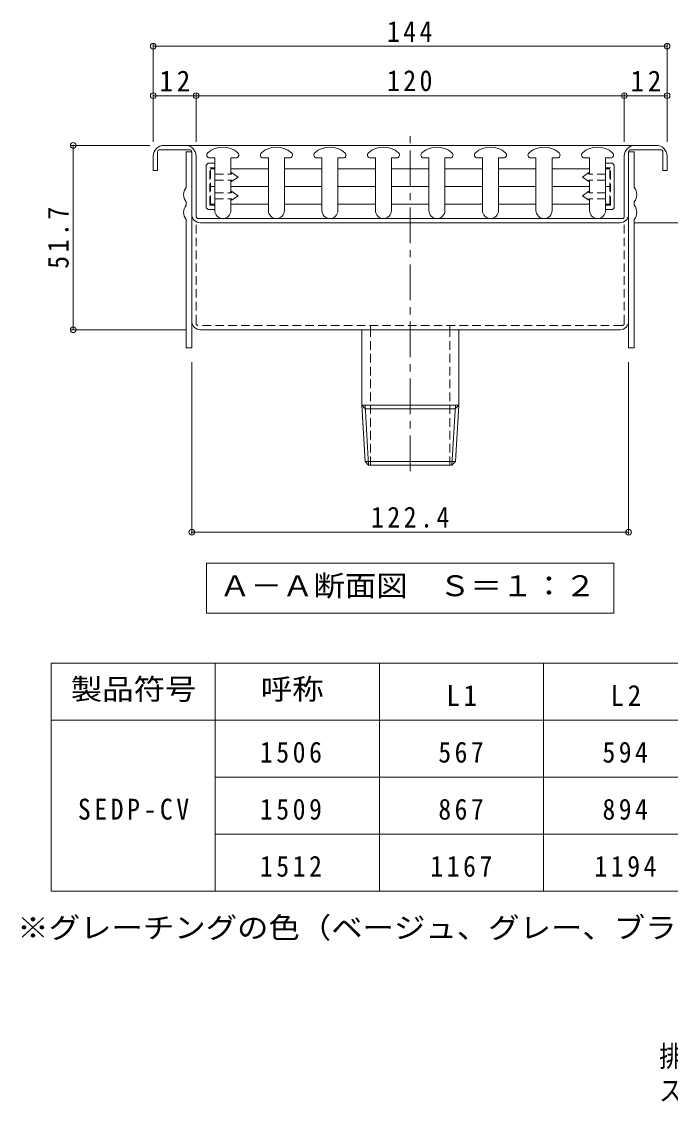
# Model space of a CAD drawing. Units: millimetres at full size, sheet at 1:5, with parts at other scales. Extents: x -840 to 950, y -676 to 691.
# Drawn here: x -840 to -386, y -676 to 83 of the extents above; entities that cross this region are included whole.
import ezdxf
from ezdxf.enums import TextEntityAlignment as Align

# ---------------------------------------------------------------- set-up
doc = ezdxf.new("R2010")
doc.units = ezdxf.units.MM
doc.header["$LTSCALE"] = 5
doc.header["$PDMODE"] = 32
doc.header["$PDSIZE"] = 4
doc.linetypes.add('CHAIN1', pattern=[8, 5, -1, 1, -1])
doc.linetypes.add('DASHED1', pattern=[1.8, 1.2, -0.6])
for name, color, linetype, lineweight in [('D-0_通り芯', 4, 'Continuous', 9), ('D-1_ピット', 3, 'Continuous', 9), ('D-2_蓋', 2, 'DASHED1', 9), ('D-3_受枠', 3, 'Continuous', 9), ('D-4_寸法', 7, 'Continuous', 9), ('D-5_仕様文', 7, 'Continuous', 9), ('D-8_ｱﾝｶｰ', 3, 'Continuous', 9), ('D-A', 1, 'Continuous', 9), ('E-F', 2, 'Continuous', 9)]:
    doc.layers.add(name, color=color, linetype=linetype, lineweight=lineweight)
doc.layers.add('E-C', color=2, linetype='Continuous')
doc.layers.add('F-F_F-Fﾚｲﾔ', color=2, linetype='Continuous')
doc.styles.add('ＭＳ ゴシック', font='')
doc.styles.get('ＭＳ ゴシック').set_extended_font_data('MS Gothic')

msp = doc.modelspace()

# ---------------------------------------------------------------- linework, layer by layer
at = {"layer": 'D-0_通り芯'}
for p, q in [((-704.975, -12.568), (-708.539, -12.568)), ((-704.975, -49.443), (-704.975, -12.568)), ((-693.725, -12.568), (-693.725, -23.905)), ((-693.725, -12.568), (-690.162, -12.568)), ((-667.475, -12.568), (-671.039, -12.568)), ((-667.475, -12.568), (-667.475, -49.443)), ((-629.975, -12.568), (-633.539, -12.568)), ((-629.975, -12.568), (-629.975, -49.443)), ((-592.475, -12.568), (-596.039, -12.568)), ((-592.475, -12.568), (-592.475, -49.443)), ((-543.726, -12.568), (-540.163, -12.568)), ((-543.726, -12.568), (-543.726, -49.443)), ((-506.226, -12.568), (-502.663, -12.568)), ((-506.226, -12.568), (-506.226, -49.443)), ((-468.726, -12.568), (-465.163, -12.568)), ((-468.726, -12.568), (-468.726, -49.443)), ((-442.476, -12.568), (-446.039, -12.568)), ((-442.476, -12.568), (-442.476, -23.905)), ((-431.226, -12.568), (-427.663, -12.568)), ((-431.226, -49.443), (-431.226, -12.568)), ((-693.725, -28.148), (-693.725, -36.987)), ((-442.476, -28.148), (-442.476, -36.987)), ((-693.725, -41.229), (-693.725, -49.443)), ((-442.476, -41.229), (-442.476, -49.443))]:
    msp.add_line(p, q, dxfattribs=at)
for points in [[(-656.225, -49.443), (-656.225, -12.568), (-652.662, -12.568)], [(-618.725, -49.443), (-618.725, -12.568), (-615.162, -12.568)], [(-581.225, -49.443), (-581.225, -12.568), (-577.662, -12.568)], [(-554.976, -49.443), (-554.976, -12.568), (-558.539, -12.568)], [(-517.476, -49.443), (-517.476, -12.568), (-521.039, -12.568)], [(-479.976, -49.443), (-479.976, -12.568), (-483.539, -12.568)]]:
    msp.add_lwpolyline(points, dxfattribs=at)
for centre, radius, start, end in [((-699.351, -21.318), 16.25, 49.63959, 130.36041), ((-661.85, -21.318), 16.25, 49.63959, 130.36041), ((-624.35, -21.318), 16.25, 49.63959, 130.36041), ((-586.85, -21.318), 16.25, 49.63959, 130.36041), ((-549.351, -21.318), 16.25, 49.63959, 130.36041), ((-511.851, -21.318), 16.25, 49.63959, 130.36041), ((-474.351, -21.318), 16.25, 49.63959, 130.36041), ((-436.851, -21.318), 16.25, 49.63959, 130.36041), ((-708.539, -10.506), 2.062, 130.36075, 270), ((-690.162, -10.506), 2.062, 270, 49.63925), ((-671.039, -10.506), 2.062, 130.36075, 270), ((-652.662, -10.506), 2.062, 270, 49.63925), ((-633.539, -10.506), 2.062, 130.36075, 270), ((-615.162, -10.506), 2.062, 270, 49.63925), ((-596.039, -10.506), 2.062, 130.36075, 270), ((-577.662, -10.506), 2.062, 270, 49.63925), ((-558.539, -10.506), 2.062, 130.36075, 270), ((-540.163, -10.506), 2.062, 270, 49.63925), ((-521.039, -10.506), 2.062, 130.36075, 270), ((-502.663, -10.506), 2.062, 270, 49.63925), ((-483.539, -10.506), 2.062, 130.36075, 270), ((-465.163, -10.506), 2.062, 270, 49.63925), ((-446.039, -10.506), 2.062, 130.36075, 270), ((-427.663, -10.506), 2.062, 270, 49.63925), ((-699.351, -49.443), 5.625, 180, 0), ((-661.85, -49.443), 5.625, 180, 0), ((-624.35, -49.443), 5.625, 180, 0), ((-586.85, -49.443), 5.625, 180, 0), ((-549.351, -49.443), 5.625, 180, 0), ((-511.851, -49.443), 5.625, 180, 0), ((-474.351, -49.443), 5.625, 180, 0), ((-436.851, -49.443), 5.625, 180, 0)]:
    msp.add_arc(centre, radius, start, end, dxfattribs=at)
at = {"layer": 'D-1_ピット'}
for p, q in [((-693.726, -32.567), (-667.476, -32.567)), ((-656.226, -32.567), (-629.976, -32.567)), ((-618.726, -32.567), (-592.476, -32.567)), ((-581.226, -32.567), (-554.976, -32.567)), ((-543.726, -32.567), (-517.476, -32.567)), ((-506.226, -32.567), (-479.976, -32.567)), ((-468.726, -32.567), (-442.476, -32.567))]:
    msp.add_line(p, q, dxfattribs=at)
at = {"layer": 'D-2_蓋', "linetype": 'Continuous'}
for p, q in [((-709.725, -16.317), (-710.976, -17.567)), ((-709.725, -16.317), (-704.975, -16.317)), ((-426.476, -16.317), (-431.226, -16.317)), ((-426.476, -16.317), (-425.226, -17.567)), ((-709.725, -48.817), (-704.975, -48.817)), ((-426.476, -48.817), (-431.226, -48.817))]:
    msp.add_line(p, q, dxfattribs=at)
at = {"layer": 'D-2_蓋'}
for p, q in [((-708.476, -19.485), (-704.976, -19.485)), ((-708.476, -45.648), (-708.476, -19.485)), ((-427.726, -19.485), (-431.226, -19.485)), ((-427.726, -45.648), (-427.726, -19.485)), ((-704.975, -23.905), (-693.225, -23.905)), ((-704.975, -28.148), (-693.225, -28.148)), ((-693.225, -22.844), (-688.726, -26.026)), ((-693.225, -22.844), (-693.225, -23.905)), ((-688.726, -26.026), (-693.225, -29.208)), ((-693.225, -28.148), (-693.225, -29.208)), ((-442.976, -22.844), (-447.476, -26.026)), ((-447.476, -26.026), (-442.976, -29.208)), ((-442.976, -22.844), (-442.976, -23.905)), ((-431.226, -23.905), (-442.976, -23.905)), ((-442.976, -28.148), (-442.976, -29.208)), ((-431.226, -28.148), (-442.976, -28.148)), ((-704.975, -36.987), (-693.225, -36.987)), ((-688.726, -39.108), (-693.225, -35.926)), ((-693.225, -36.987), (-693.225, -35.926)), ((-447.476, -39.108), (-442.976, -35.926)), ((-442.976, -36.987), (-442.976, -35.926)), ((-431.226, -36.987), (-442.976, -36.987)), ((-704.975, -41.229), (-693.225, -41.229)), ((-693.225, -42.29), (-688.726, -39.108)), ((-693.225, -42.29), (-693.225, -41.229)), ((-442.976, -42.29), (-447.476, -39.108)), ((-442.976, -42.29), (-442.976, -41.229)), ((-431.226, -41.229), (-442.976, -41.229)), ((-708.476, -45.648), (-704.976, -45.648)), ((-427.726, -45.648), (-431.226, -45.648))]:
    msp.add_line(p, q, dxfattribs=at)
at = {"layer": 'D-2_蓋', "color": 3}
for p, q in [((-704.975, -20.193), (-707.975, -20.193)), ((-431.226, -20.193), (-428.226, -20.193)), ((-704.975, -32.567), (-707.975, -32.567)), ((-431.226, -32.567), (-428.226, -32.567))]:
    msp.add_line(p, q, dxfattribs=at)
at = {"layer": 'D-2_蓋', "color": 3, "linetype": 'Continuous'}
for p, q in [((-693.726, -20.193), (-667.476, -20.193)), ((-656.226, -20.193), (-629.976, -20.193)), ((-618.726, -20.193), (-592.476, -20.193)), ((-581.226, -20.193), (-554.976, -20.193)), ((-543.726, -20.193), (-517.476, -20.193)), ((-506.226, -20.193), (-479.976, -20.193)), ((-468.726, -20.193), (-442.476, -20.193)), ((-693.726, -44.941), (-667.476, -44.941)), ((-656.226, -44.941), (-629.976, -44.941)), ((-618.726, -44.941), (-592.476, -44.941)), ((-581.226, -44.941), (-554.976, -44.941)), ((-543.726, -44.941), (-517.476, -44.941)), ((-506.226, -44.941), (-479.976, -44.941)), ((-468.726, -44.941), (-442.476, -44.941))]:
    msp.add_line(p, q, dxfattribs=at)
at = {"layer": 'D-2_蓋', "linetype": 'Continuous'}
for points in [[(-709.725, -48.817), (-710.976, -47.567), (-710.976, -17.567)], [(-426.476, -48.817), (-425.226, -47.567), (-425.226, -17.567)]]:
    msp.add_lwpolyline(points, dxfattribs=at)
at = {"layer": 'D-2_蓋', "color": 3}
for points in [[(-704.975, -44.942), (-707.975, -44.942), (-707.975, -20.193)], [(-431.226, -44.942), (-428.226, -44.942), (-428.226, -20.193)]]:
    msp.add_lwpolyline(points, dxfattribs=at)
at = {"layer": 'D-3_受枠', "linetype": 'CHAIN1'}
msp.add_line((-568.101, -232.284), (-568.101, 3.26), dxfattribs=at)
at = {"layer": 'D-3_受枠'}
for p, q in [((-602.101, -133.068), (-602.101, -186.068)), ((-534.101, -133.068), (-534.101, -186.068)), ((-534.101, -186.068), (-602.101, -186.068)), ((-602.101, -186.068), (-599.601, -188.568)), ((-602.101, -186.068), (-599.75, -225.568)), ((-599.75, -186.068), (-597.25, -228.068)), ((-599.601, -188.568), (-536.601, -188.568)), ((-534.101, -186.068), (-536.601, -188.568)), ((-534.101, -186.068), (-536.452, -225.568)), ((-597.25, -228.068), (-599.75, -225.568)), ((-536.452, -225.568), (-599.75, -225.568)), ((-538.952, -228.068), (-597.25, -228.068))]:
    msp.add_line(p, q, dxfattribs=at)
at = {"layer": 'D-3_受枠', "linetype": 'DASHED1'}
for p, q in [((-540.351, -133.068), (-540.351, -130.068)), ((-540.351, -228.068), (-540.351, -133.068))]:
    msp.add_line(p, q, dxfattribs=at)
msp.add_lwpolyline([(-595.851, -228.068), (-595.851, -133.068), (-595.851, -130.068)], dxfattribs=at)
at = {"layer": 'D-3_受枠'}
msp.add_lwpolyline([(-536.452, -186.068), (-538.952, -228.068), (-536.452, -225.568)], dxfattribs=at)
at = {"layer": 'D-4_寸法'}
for p, q in [((-748.101, 67.244), (-748.101, -1.318)), ((-388.101, 65.744), (-748.101, 65.744)), ((-388.101, 67.244), (-388.101, -1.318)), ((-748.101, 31.069), (-718.101, 31.069)), ((-718.101, 32.569), (-718.101, -1.318)), ((-718.101, 31.069), (-418.101, 31.069)), ((-418.101, 32.569), (-418.101, -1.318)), ((-418.101, 31.069), (-388.101, 31.069)), ((-805.696, -3.818), (-750.601, -3.818)), ((-804.196, -133.068), (-804.196, -3.818)), ((-312.37, -58.068), (-411.101, -58.068)), ((-805.696, -133.068), (-725.101, -133.068)), ((-721.101, -276.525), (-721.101, -155.818)), ((-415.101, -276.525), (-415.101, -155.818)), ((-721.101, -275.025), (-415.101, -275.025))]:
    msp.add_line(p, q, dxfattribs=at)
for p in [(-748.101, 65.744), (-388.101, 65.744), (-748.101, 31.069), (-718.101, 31.069), (-418.101, 31.069), (-388.101, 31.069), (-804.196, -3.818), (-804.196, -133.068), (-721.101, -275.025), (-415.101, -275.025)]:
    msp.add_point(p, dxfattribs=at)
at = {"layer": 'D-5_仕様文'}
for p, q in [((-710.851, -296.816), (-425.351, -296.816)), ((-710.851, -296.816), (-710.851, -331.816)), ((-425.351, -296.816), (-425.351, -331.816)), ((-710.851, -331.816), (-425.351, -331.816))]:
    msp.add_line(p, q, dxfattribs=at)
at = {"layer": 'D-8_ｱﾝｶｰ'}
for p, q in [((-722.601, -6.818), (-743.601, -6.818)), ((-395.601, -3.818), (-740.601, -3.818)), ((-413.601, -6.818), (-392.601, -6.818)), ((-748.101, -11.318), (-748.101, -21.318)), ((-745.101, -8.318), (-745.101, -21.318)), ((-721.101, -8.318), (-721.101, -21.318)), ((-718.101, -21.318), (-718.101, -11.318)), ((-418.101, -21.318), (-418.101, -11.318)), ((-415.101, -8.318), (-415.101, -21.318)), ((-391.101, -8.318), (-391.101, -21.318)), ((-388.101, -11.318), (-388.101, -21.318)), ((-745.101, -21.318), (-748.101, -21.318)), ((-721.101, -21.318), (-721.101, -52.068)), ((-718.101, -53.568), (-718.101, -21.318)), ((-418.101, -53.568), (-418.101, -21.318)), ((-415.101, -21.318), (-415.101, -52.068)), ((-388.101, -21.318), (-391.101, -21.318)), ((-721.101, -52.068), (-721.101, -127.068)), ((-415.101, -52.068), (-415.101, -127.068)), ((-716.601, -55.068), (-419.601, -55.068)), ((-421.101, -58.068), (-715.101, -58.068)), ((-421.101, -133.068), (-715.101, -133.068))]:
    msp.add_line(p, q, dxfattribs=at)
at = {"layer": 'D-8_ｱﾝｶｰ', "linetype": 'DASHED1'}
for p, q in [((-718.101, -128.568), (-718.101, -57.264)), ((-418.101, -128.568), (-418.101, -57.264)), ((-419.601, -130.068), (-716.601, -130.068))]:
    msp.add_line(p, q, dxfattribs=at)
at = {"layer": 'D-8_ｱﾝｶｰ'}
for centre, radius, start, end in [((-740.601, -11.318), 7.5, 90, 180), ((-743.601, -8.318), 1.5, 90, 180), ((-725.601, -11.318), 7.5, 0, 90), ((-722.601, -8.318), 1.5, 0, 90), ((-410.601, -11.318), 7.5, 90, 180), ((-413.601, -8.318), 1.5, 90, 180), ((-395.601, -11.318), 7.5, 0, 90), ((-392.601, -8.318), 1.5, 0, 90), ((-715.101, -52.068), 6, 180, 270), ((-421.101, -52.068), 6, 270, 0), ((-716.601, -53.568), 1.5, 180, 270), ((-419.601, -53.568), 1.5, 270, 0), ((-715.101, -127.068), 6, 180, 270), ((-421.101, -127.068), 6, 270, 0)]:
    msp.add_arc(centre, radius, start, end, dxfattribs=at)
at = {"layer": 'D-8_ｱﾝｶｰ', "linetype": 'DASHED1'}
for centre, start, end in [((-716.601, -128.568), 180, 270), ((-419.601, -128.568), 270, 0)]:
    msp.add_arc(centre, 1.5, start, end, dxfattribs=at)
at = {"layer": 'D-A'}
for p, q in [((-725.101, -8.318), (-725.101, -21.318)), ((-721.101, -8.318), (-725.101, -8.318)), ((-721.101, -8.318), (-721.101, -21.318)), ((-415.101, -8.318), (-415.101, -21.318)), ((-415.101, -8.318), (-411.101, -8.318)), ((-411.101, -8.318), (-411.101, -21.318)), ((-725.101, -21.318), (-725.101, -33.318)), ((-721.101, -21.318), (-721.101, -145.818)), ((-415.101, -21.318), (-415.101, -145.818)), ((-411.101, -21.318), (-411.101, -33.318)), ((-725.101, -43.318), (-725.101, -45.818)), ((-411.101, -43.318), (-411.101, -45.818)), ((-725.101, -55.818), (-725.101, -145.818)), ((-411.101, -55.818), (-411.101, -145.818)), ((-721.101, -145.818), (-725.101, -145.818)), ((-415.101, -145.818), (-411.101, -145.818))]:
    msp.add_line(p, q, dxfattribs=at)
for centre, start, end in [((-718.833, -38.318), 141.41991, 218.58009), ((-417.369, -38.318), 321.41991, 38.58009), ((-718.833, -50.818), 141.41991, 218.58009), ((-417.369, -50.818), 321.41991, 38.58009)]:
    msp.add_arc(centre, 8.018, start, end, dxfattribs=at)
at = {"layer": 'E-F', "color": 7}
for p, q in [((-819.647, -366.831), (-359.648, -366.831)), ((-704.657, -526.831), (-704.657, -366.831)), ((-589.646, -526.831), (-589.646, -366.831)), ((-474.647, -526.831), (-474.647, -366.831)), ((-819.647, -406.831), (-359.648, -406.831)), ((-359.648, -446.831), (-704.657, -446.831)), ((-359.648, -486.831), (-704.657, -486.831))]:
    msp.add_line(p, q, dxfattribs=at)
msp.add_lwpolyline([(-359.648, -526.831), (-819.647, -526.831), (-819.647, -366.831)], dxfattribs=at)

# ---------------------------------------------------------------- texts
at = {"layer": 'D-4_寸法', "color": 2, "char_height": 14.66, "attachment_point": 7, "style": 'ＭＳ ゴシック'}
for s, insert in [('\\T1.27;\\W0.9;144', (-584.351, 68.744)), ('\\T1.27;\\W0.95;12', (-743.726, 34.069)), ('\\T1.27;\\W0.9;120', (-584.351, 34.069)), ('\\T1.27;\\W0.95;12', (-413.726, 34.069)), ('\\T1.28;\\W0.9;122.4', (-595.601, -272.025))]:
    msp.add_mtext(s, dxfattribs=dict(at, insert=insert))
at = {"layer": 'D-4_寸法', "color": 2, "insert": (-807.196, -90.318), "char_height": 14.66, "attachment_point": 7, "rotation": 90, "style": 'ＭＳ ゴシック'}
msp.add_mtext('\\T1.28;\\W0.9;51.7', dxfattribs=at)
at = {"layer": 'D-5_仕様文', "color": 2, "style": 'ＭＳ ゴシック', "width": 1.1}
msp.add_text('Ａ－Ａ断面図\u3000Ｓ＝１：２', height=14.66, dxfattribs=at).set_placement((-701.851, -324.316), align=Align.BOTTOM_LEFT)
at = {"layer": 'E-C', "style": 'ＭＳ ゴシック', "width": 1.1}
msp.add_text('※グレーチングの色（ベージュ、グレー、ブラウン、ブラック）をご指示ください。', height=14.66, dxfattribs=at).set_placement((-843.397, -564.122), align=Align.BOTTOM_LEFT)
at = {"layer": 'E-F', "style": 'ＭＳ ゴシック', "width": 1.1}
for s, p in [('製品符号', (-805.902, -396.831)), ('呼称', (-672.777, -396.831))]:
    msp.add_text(s, height=14.66, dxfattribs=at).set_placement(p, align=Align.BOTTOM_LEFT)
at = {"layer": 'E-F', "char_height": 14.66, "attachment_point": 7, "style": 'ＭＳ ゴシック'}
for s, insert in [('\\T1.27;\\W0.95;L1', (-542.772, -396.831)), ('\\T1.27;\\W0.95;L2', (-427.772, -396.831)), ('\\T1.28;\\W0.9;1506', (-673.402, -436.831)), ('\\T1.27;\\W0.9;567', (-548.397, -436.831)), ('\\T1.27;\\W0.9;594', (-433.397, -436.831)), ('\\T1.28;\\W0.9;SEDP-CV', (-800.902, -476.831)), ('\\T1.28;\\W0.9;1509', (-673.402, -476.831)), ('\\T1.27;\\W0.9;867', (-548.397, -476.831)), ('\\T1.27;\\W0.9;894', (-433.397, -476.831)), ('\\T1.28;\\W0.9;1512', (-673.402, -516.831)), ('\\T1.28;\\W0.9;1167', (-554.022, -516.831)), ('\\T1.28;\\W0.9;1194', (-439.022, -516.831))]:
    msp.add_mtext(s, dxfattribs=dict(at, insert=insert))
at = {"layer": 'F-F_F-Fﾚｲﾔ', "style": 'ＭＳ ゴシック', "width": 0.8}
for s, p in [('排水ユニット\u3000樹脂製スリット\u3000すきま６ｍｍ\u3000細目タイプ\u3000屋内用', (-393.625, -654.274)), ('ステンレス製トラフ\u3000中央部排水\u3000たて引き用\u3000ＳＥＤＰ－ＣＶ\u3000１５０角タイル用', (-393.625, -678.274))]:
    msp.add_text(s, height=14.66, dxfattribs=at).set_placement(p, align=Align.BOTTOM_LEFT)

doc.saveas('drawing.dxf')
